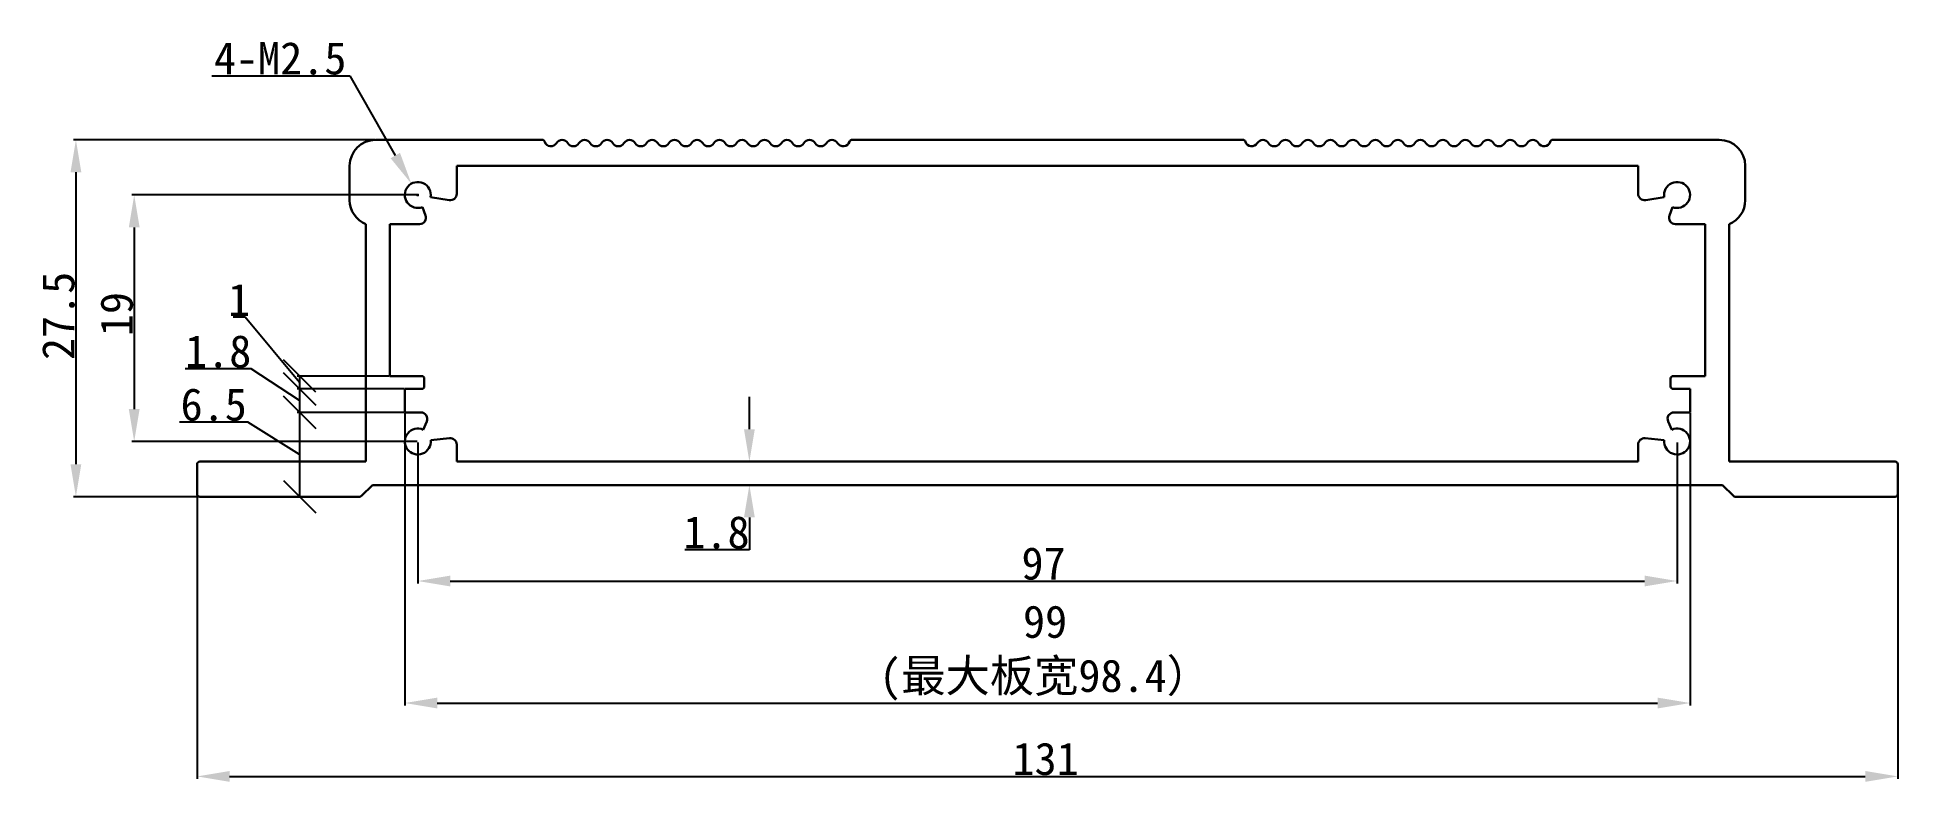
# Model space of a CAD drawing. Header units: inches. Extents: x 511 to 654, y 208 to 265.
import ezdxf

# ---------------------------------------------------------------- set-up
doc = ezdxf.new("R2010")
doc.units = ezdxf.units.IN
doc.header["$MEASUREMENT"] = 0
doc.layers.get('0').update_dxf_attribs({"color": 1})
doc.layers.get('Defpoints').update_dxf_attribs({"color": 3})
doc.layers.add('壳体层', color=7, linetype='Continuous', lineweight=30)
doc.layers.add('标注层', color=7, linetype='Continuous')
doc.layers.add('槽宽标注', color=30, linetype='Continuous')
doc.styles.get("Standard").update_dxf_attribs({"font": 'simhei.ttf'})
doc.dimstyles.get("Standard").update_dxf_attribs({"dimtxt": 2.5, "dimasz": 2.5, "dimexe": 0.18, "dimexo": 0.0625, "dimgap": 0.09, "dimtad": 1, "dimtoh": 1, "dimdec": 1, "dimzin": 0, "dimdsep": 46, "dimtxsty": 'Standard', "dimcen": 0.09, "dimadec": 0, "dimazin": 0, "dimtfac": 1, "dimtdec": 1, "dimtofl": 0, "dimtmove": 0, "dimatfit": 3, "dimfxl": 1, "dimtolj": 1, "dimtzin": 0, "dimarcsym": 0})

# ---------------------------------------------------------------- blocks, each defined once
blk = doc.blocks.new('*D64')
at = {"layer": 'Defpoints', "color": 0, "transparency": 16777216}
for p in [(538.8721685413127, 236.325144156408), (637.8721685413126, 236.325144156408), (637.8721685413126, 213.9227862107265)]:
    blk.add_point(p, dxfattribs=at)
at = {"layer": '槽宽标注', "color": 0, "lineweight": -2, "transparency": 16777216}
for p, q in [((538.8721685413127, 236.262644156408), (538.8721685413127, 213.7427862107265)), ((637.8721685413126, 236.262644156408), (637.8721685413126, 213.7427862107265)), ((541.3721685413126, 213.9227862107265), (635.3721685413127, 213.9227862107265))]:
    blk.add_line(p, q, dxfattribs=at)
at = {"layer": '槽宽标注', "color": 0, "transparency": 16777216}
for points in [[(541.3721685413126, 214.3394528773931), (541.3721685413126, 213.5061195440598), (538.8721685413127, 213.9227862107265)], [(635.3721685413127, 214.3394528773931), (635.3721685413127, 213.5061195440598), (637.8721685413126, 213.9227862107265)]]:
    blk.add_solid(points, dxfattribs=at)
at = {"layer": '槽宽标注', "color": 0, "transparency": 16777216, "insert": (588.1895194062829, 217.7815128024868), "char_height": 2.5, "attachment_point": 5}
blk.add_mtext('\\A1;99\\P(最大板宽98.4）', dxfattribs=at)
blk = doc.blocks.new('*D65')
at = {"layer": 'Defpoints', "color": 0, "transparency": 16777216}
for p in [(536.6221685413129, 257.3251441564081), (513.5348377203853, 229.8251441564081), (523.0721685413129, 229.8251441564081)]:
    blk.add_point(p, dxfattribs=at)
at = {"layer": '标注层', "color": 0, "lineweight": -2, "transparency": 16777216}
for p, q in [((536.5596685413129, 257.3251441564081), (513.3548377203851, 257.3251441564081)), ((513.5348377203853, 254.8251441564081), (513.5348377203853, 232.3251441564081)), ((523.0096685413129, 229.8251441564081), (513.3548377203854, 229.8251441564081))]:
    blk.add_line(p, q, dxfattribs=at)
at = {"layer": '标注层', "color": 0, "transparency": 16777216}
for points in [[(513.1181710537187, 254.8251441564081), (513.951504387052, 254.8251441564081), (513.5348377203852, 257.3251441564081)], [(513.1181710537187, 232.3251441564081), (513.951504387052, 232.3251441564081), (513.5348377203853, 229.8251441564081)]]:
    blk.add_solid(points, dxfattribs=at)
at = {"layer": '标注层', "color": 0, "transparency": 16777216, "insert": (512.1948377203851, 243.7570203133196), "char_height": 2.5, "attachment_point": 5, "rotation": 90}
blk.add_mtext('\\A1;27.5', dxfattribs=at)
blk = doc.blocks.new('*D66')
at = {"layer": 'Defpoints', "color": 0, "transparency": 16777216}
for p in [(539.8721685413129, 253.0751441564081), (518.025198359293, 234.0751441564081), (539.8721685413129, 234.0751441564081)]:
    blk.add_point(p, dxfattribs=at)
at = {"layer": '标注层', "color": 0, "lineweight": -2, "transparency": 16777216}
for p, q in [((539.8096685413129, 253.0751441564081), (517.8451983592931, 253.0751441564081)), ((518.025198359293, 250.5751441564081), (518.025198359293, 236.5751441564081)), ((539.8096685413129, 234.0751441564081), (517.8451983592931, 234.0751441564081))]:
    blk.add_line(p, q, dxfattribs=at)
at = {"layer": '标注层', "color": 0, "transparency": 16777216}
for points in [[(517.6085316926265, 250.5751441564081), (518.4418650259597, 250.5751441564081), (518.025198359293, 253.0751441564081)], [(517.6085316926265, 236.5751441564081), (518.4418650259597, 236.5751441564081), (518.025198359293, 234.0751441564081)]]:
    blk.add_solid(points, dxfattribs=at)
at = {"layer": '标注层', "color": 0, "transparency": 16777216, "insert": (516.6851983592929, 243.8981895318018), "char_height": 2.5, "attachment_point": 5, "rotation": 90}
blk.add_mtext('\\A1;19', dxfattribs=at)
blk = doc.blocks.new('*D67')
at = {"layer": 'Defpoints', "color": 0, "transparency": 16777216}
for p in [(565.4132800520908, 232.5251441564081), (565.4132800520908, 230.7251441564081), (565.4132800520908, 230.7251441564081)]:
    blk.add_point(p, dxfattribs=at)
at = {"layer": '标注层', "color": 0, "lineweight": -2, "transparency": 16777216}
for p, q in [((565.4132800520908, 235.0251441564081), (565.4132800520908, 237.5251441564081)), ((565.3507800520908, 232.5251441564081), (565.2332800520908, 232.5251441564081)), ((565.3507800520908, 230.7251441564081), (565.2332800520908, 230.7251441564081)), ((565.4132800520908, 228.2251441564081), (565.4132800520908, 225.7251441564081)), ((565.4132800520908, 225.7251441564081), (560.4356396026526, 225.7251441564081))]:
    blk.add_line(p, q, dxfattribs=at)
at = {"layer": '标注层', "color": 0, "transparency": 16777216}
for points in [[(564.9966133854242, 235.0251441564081), (565.8299467187574, 235.0251441564081), (565.4132800520908, 232.5251441564081)], [(564.9966133854242, 228.2251441564081), (565.8299467187574, 228.2251441564081), (565.4132800520908, 230.7251441564081)]]:
    blk.add_solid(points, dxfattribs=at)
at = {"layer": '标注层', "color": 0, "transparency": 16777216, "insert": (562.8794598273716, 227.0651441564079), "char_height": 2.5, "attachment_point": 5}
blk.add_mtext('\\A1;1.8', dxfattribs=at)
blk = doc.blocks.new('*D68')
at = {"layer": 'Defpoints', "color": 0, "transparency": 16777216}
for p in [(522.8721685413127, 230.025144156408), (653.8721685413126, 230.025144156408), (653.8721685413126, 208.2692595682415)]:
    blk.add_point(p, dxfattribs=at)
at = {"layer": '标注层', "color": 0, "lineweight": -2, "transparency": 16777216}
for p, q in [((522.8721685413127, 229.962644156408), (522.8721685413127, 208.0892595682415)), ((653.8721685413126, 229.962644156408), (653.8721685413126, 208.0892595682415)), ((525.3721685413126, 208.2692595682415), (651.3721685413127, 208.2692595682415))]:
    blk.add_line(p, q, dxfattribs=at)
at = {"layer": '标注层', "color": 0, "transparency": 16777216}
for points in [[(525.3721685413126, 208.6859262349082), (525.3721685413126, 207.8525929015749), (522.8721685413127, 208.2692595682415)], [(651.3721685413127, 208.6859262349082), (651.3721685413127, 207.8525929015749), (653.8721685413126, 208.2692595682415)]]:
    blk.add_solid(points, dxfattribs=at)
at = {"layer": '标注层', "color": 0, "transparency": 16777216, "insert": (588.2285357190824, 209.6092595682415), "char_height": 2.5, "attachment_point": 5}
blk.add_mtext('\\A1;131', dxfattribs=at)
blk = doc.blocks.new('*D69')
at = {"layer": 'Defpoints', "color": 0, "transparency": 16777216}
for p in [(539.8721685413127, 234.075144156408), (636.8721685413126, 234.075144156408), (636.8721685413126, 223.3267158114131)]:
    blk.add_point(p, dxfattribs=at)
at = {"layer": '标注层', "color": 0, "lineweight": -2, "transparency": 16777216}
for p, q in [((539.8721685413127, 234.012644156408), (539.8721685413127, 223.1467158114131)), ((636.8721685413126, 234.012644156408), (636.8721685413126, 223.1467158114131)), ((542.3721685413126, 223.3267158114131), (634.3721685413127, 223.3267158114131))]:
    blk.add_line(p, q, dxfattribs=at)
at = {"layer": '标注层', "color": 0, "transparency": 16777216}
for points in [[(542.3721685413126, 223.7433824780798), (542.3721685413126, 222.9100491447465), (539.8721685413127, 223.3267158114131)], [(634.3721685413127, 223.7433824780798), (634.3721685413127, 222.9100491447465), (636.8721685413126, 223.3267158114131)]]:
    blk.add_solid(points, dxfattribs=at)
at = {"layer": '标注层', "color": 0, "transparency": 16777216, "insert": (588.0729948760988, 224.6667158114131), "char_height": 2.5, "attachment_point": 5}
blk.add_mtext('\\A1;97', dxfattribs=at)
blk = doc.blocks.new('_Oblique')
at = {"color": 0, "linetype": 'ByBlock', "lineweight": -2}
blk.add_line((-0.5, -0.5), (0.5, 0.5), dxfattribs=at)
blk = doc.blocks.new('*D70')
at = {"layer": 'Defpoints', "color": 0, "transparency": 16777216}
for p in [(538.8721685413129, 236.3251441564081), (530.7645668323364, 229.8251441564081), (532.474065868756, 229.8251441564081)]:
    blk.add_point(p, dxfattribs=at)
at = {"layer": '标注层', "color": 0, "lineweight": -2, "transparency": 16777216}
for p, q in [((526.7741840943521, 235.5735877138288), (521.5239593752511, 235.5735877138288)), ((530.7645668323364, 233.0751441564081), (526.7741840943521, 235.5735877138288)), ((538.8096685413129, 236.3251441564081), (530.5845668323363, 236.3251441564081)), ((530.7645668323364, 236.3251441564081), (530.7645668323364, 229.8251441564081)), ((532.411565868756, 229.8251441564081), (530.5845668323363, 229.8251441564081))]:
    blk.add_line(p, q, dxfattribs=at)
at = {"layer": '标注层', "color": 0, "lineweight": -2, "transparency": 16777216, "xscale": 2.5, "yscale": 2.5, "zscale": 2.5}
for p, rotation in [((530.7645668323364, 236.3251441564081), 90), ((530.7645668323364, 229.8251441564081), 270)]:
    blk.add_blockref('_Oblique', p, dxfattribs=dict(at, rotation=rotation))
at = {"layer": '标注层', "color": 0, "transparency": 16777216, "insert": (524.1490717348015, 236.9135877138286), "char_height": 2.5, "attachment_point": 5}
blk.add_mtext('\\A1;6.5', dxfattribs=at)
blk = doc.blocks.new('*D71')
at = {"layer": 'Defpoints', "color": 0, "transparency": 16777216}
for p in [(538.8721685413129, 238.1251441564081), (530.7645668323361, 236.3251441564081), (538.8721685413129, 236.3251441564081)]:
    blk.add_point(p, dxfattribs=at)
at = {"layer": '标注层', "color": 0, "lineweight": -2, "transparency": 16777216}
for p, q in [((527.0299364432547, 239.6698901514652), (521.9622959938164, 239.6698901514652)), ((530.7645668323361, 237.2251441564081), (527.0299364432547, 239.6698901514652)), ((538.8096685413129, 238.1251441564081), (530.5845668323362, 238.1251441564081)), ((530.7645668323361, 238.1251441564081), (530.7645668323361, 236.3251441564081)), ((538.8096685413129, 236.3251441564081), (530.5845668323362, 236.3251441564081))]:
    blk.add_line(p, q, dxfattribs=at)
at = {"layer": '标注层', "color": 0, "lineweight": -2, "transparency": 16777216, "xscale": 2.5, "yscale": 2.5, "zscale": 2.5}
for p, rotation in [((530.7645668323361, 238.1251441564081), 90), ((530.7645668323361, 236.3251441564081), 270)]:
    blk.add_blockref('_Oblique', p, dxfattribs=dict(at, rotation=rotation))
at = {"layer": '标注层', "color": 0, "transparency": 16777216, "insert": (524.4961162185353, 241.009890151465), "char_height": 2.5, "attachment_point": 5}
blk.add_mtext('\\A1;1.8', dxfattribs=at)
blk = doc.blocks.new('*D72')
at = {"layer": 'Defpoints', "color": 0, "transparency": 16777216}
for p in [(530.7645668323364, 238.1251441564081), (537.722168541313, 239.1251441564081), (538.8721685413129, 238.1251441564081)]:
    blk.add_point(p, dxfattribs=at)
at = {"layer": '标注层', "color": 0, "lineweight": -2, "transparency": 16777216}
for p, q in [((526.5719739748102, 243.6534831797465), (525.6475919523384, 243.6534831797465)), ((530.7645668323364, 238.6251441564081), (526.5719739748102, 243.6534831797465)), ((537.659668541313, 239.1251441564081), (530.5845668323363, 239.1251441564081)), ((538.8096685413129, 238.1251441564081), (530.5845668323363, 238.1251441564081)), ((530.7645668323364, 239.1251441564081), (530.7645668323364, 238.1251441564081))]:
    blk.add_line(p, q, dxfattribs=at)
at = {"layer": '标注层', "color": 0, "lineweight": -2, "transparency": 16777216, "xscale": 2.5, "yscale": 2.5, "zscale": 2.5}
for p, rotation in [((530.7645668323364, 239.1251441564081), 90), ((530.7645668323364, 238.1251441564081), 270)]:
    blk.add_blockref('_Oblique', p, dxfattribs=dict(at, rotation=rotation))
at = {"layer": '标注层', "color": 0, "transparency": 16777216, "insert": (526.1097829635742, 244.9934831797463), "char_height": 2.5, "attachment_point": 5}
blk.add_mtext('\\A1;1', dxfattribs=at)
blk = doc.blocks.new('*D73')
at = {"layer": 'Defpoints', "color": 0, "transparency": 16777216}
for p in [(539.376572388591, 253.9436972367706), (539.8721685413127, 253.0751441564079)]:
    blk.add_point(p, dxfattribs=at)
at = {"layer": '标注层', "color": 0, "lineweight": -2, "transparency": 16777216}
for p, q in [((523.996348787493, 262.2550765572009), (534.6341015964819, 262.2550765572009)), ((534.6341015964819, 262.2550765572009), (538.1375820067867, 256.1150799376772)), ((539.7821685413126, 253.0751441564078), (539.9621685413126, 253.0751441564079)), ((539.8721685413127, 252.9851441564078), (539.8721685413128, 253.1651441564079))]:
    blk.add_line(p, q, dxfattribs=at)
at = {"layer": '标注层', "color": 0, "transparency": 16777216}
blk.add_solid([(538.4994791236041, 256.3215783346445), (537.7756848899689, 255.9085815407098), (539.376572388591, 253.9436972367706)], dxfattribs=at)
at = {"layer": '标注层', "color": 0, "transparency": 16777216, "insert": (529.2702251919875, 263.5950765572008), "char_height": 2.5, "attachment_point": 5}
blk.add_mtext('\\A1;4-M2.5', dxfattribs=at)

msp = doc.modelspace()

# ---------------------------------------------------------------- linework, layer by layer
at = {"layer": '壳体层', "color": 7, "linetype": 'Continuous'}
for p, q in [((549.4513481481127, 257.325144156408), (536.6221685413127, 257.325144156408)), ((603.4346876497127, 257.325144156408), (573.3096494329126, 257.325144156408)), ((640.1221685413126, 257.325144156408), (627.2929889345126, 257.325144156408)), ((534.6221685413127, 252.679193778208), (534.6221685413127, 255.325144156408)), ((542.8721685413127, 255.325144156408), (633.8721685413126, 255.325144156408)), ((542.8721685413127, 255.325144156408), (542.8721685413127, 253.172215899208)), ((633.8721685413126, 255.325144156408), (633.8721685413126, 253.172215899208)), ((642.1221685413127, 252.679193778208), (642.1221685413127, 255.325144156408)), ((542.2913274530127, 252.678794458208), (540.8590114233127, 252.913461979808)), ((634.4530096296126, 252.678794458208), (635.8853256593127, 252.913461979808)), ((535.8721685413127, 232.525144156408), (535.8721685413127, 250.825144156408)), ((539.9987901648127, 250.825144156408), (537.7221685413127, 250.825144156408)), ((537.7221685413127, 250.825144156408), (537.7221685413127, 239.125144156408)), ((540.2255691100125, 252.139672062708), (540.4665262117126, 251.501844440808)), ((636.5187679726127, 252.139672062708), (636.2778108709127, 251.501844440808)), ((636.7455469178127, 250.825144156408), (639.0221685413126, 250.825144156408)), ((639.0221685413126, 250.825144156408), (639.0221685413126, 239.125144156408)), ((640.8721685413127, 232.525144156408), (640.8721685413127, 250.825144156408)), ((537.7221685413127, 239.125144156408), (540.1721685413125, 239.125144156408)), ((540.1721685413125, 238.125144156408), (538.8721685413127, 238.125144156408)), ((538.8721685413127, 238.125144156408), (538.8721685413127, 236.325144156408)), ((540.3721685413127, 238.925144156408), (540.3721685413127, 238.325144156408)), ((636.3721685413127, 238.925144156408), (636.3721685413127, 238.325144156408)), ((639.0221685413126, 239.125144156408), (636.5721685413127, 239.125144156408)), ((636.5721685413127, 238.125144156408), (637.8721685413126, 238.125144156408)), ((637.8721685413126, 238.125144156408), (637.8721685413126, 236.325144156408)), ((538.8721685413127, 236.325144156408), (540.1027875523127, 236.325144156408)), ((540.5596933266125, 235.622074923408), (540.2783070074126, 234.988955705008)), ((636.1846437560127, 235.622074923408), (636.4660300752126, 234.988955705008)), ((637.8721685413126, 236.325144156408), (636.6415495303125, 236.325144156408)), ((540.8666217897127, 234.180323701708), (542.3195787687127, 234.333997446108)), ((542.8721685413127, 232.525144156408), (542.8721685413127, 233.836770821908)), ((633.8721685413126, 232.525144156408), (633.8721685413126, 233.836770821908)), ((635.8777152929127, 234.180323701708), (634.4247583139125, 234.333997446108)), ((522.8721685413127, 230.025144156408), (522.8721685413127, 232.325144156408)), ((523.0721685413127, 232.525144156408), (535.8721685413127, 232.525144156408)), ((633.8721685413126, 232.525144156408), (542.8721685413127, 232.525144156408)), ((653.6721685413127, 232.525144156408), (640.8721685413127, 232.525144156408)), ((653.8721685413126, 230.025144156408), (653.8721685413126, 232.325144156408)), ((535.3893258288127, 229.825144156408), (523.0721685413127, 229.825144156408)), ((536.3721685413127, 230.725144156408), (535.5307471851125, 229.883722800208)), ((536.3721685413127, 230.725144156408), (640.3721685413127, 230.725144156408)), ((640.3721685413127, 230.725144156408), (641.2135898975127, 229.883722800208)), ((641.3550112538127, 229.825144156408), (653.6721685413127, 229.825144156408))]:
    msp.add_line(p, q, dxfattribs=at)
for centre, radius, start, end in [((536.6221685413127, 255.325144156408), 2, 90, 180), ((549.4513481481127, 257.125144156408), 0.1999999999999886, 16.60154959899972, 90), ((550.1221685413127, 257.325144156408), 0.5000000000000032, 196.6015495989997, 329.9999999999995), ((550.9881939451126, 256.825144156408), 0.5000000000000041, 30.00000000000055, 149.9999999999994), ((551.8542193489127, 257.325144156408), 0.5000000000000006, 210.0000000000005, 329.9999999999995), ((552.7202447527127, 256.825144156408), 0.5000000000000095, 30.00000000000055, 149.9999999999994), ((553.5862701564128, 257.325144156408), 0.5000000000000016, 210.0000000000005, 329.9999999999995), ((554.4522955602127, 256.825144156408), 0.5000000000000085, 30.00000000000055, 149.9999999999994), ((555.3183209640127, 257.325144156408), 0.5000000000000016, 210.0000000000005, 329.9999999999995), ((556.1843463678127, 256.825144156408), 0.5000000000000041, 30.00000000000055, 149.9999999999994), ((557.0503717716127, 257.325144156408), 0.5000000000000032, 210.0000000000005, 329.9999999999995), ((557.9163971754127, 256.825144156408), 0.4999999999999992, 30.00000000000055, 149.9999999999994), ((558.7824225791126, 257.325144156408), 0.5000000000000016, 210.0000000000005, 329.9999999999995), ((559.6484479829126, 256.825144156408), 0.5000000000000041, 30.00000000000055, 149.9999999999994), ((560.5144733867127, 257.325144156408), 0.5000000000000016, 210.0000000000005, 329.9999999999995), ((561.3804987905125, 256.825144156408), 0.5000000000000041, 30.00000000000055, 149.9999999999994), ((562.2465241943127, 257.325144156408), 0.4999999999999953, 210.0000000000005, 329.9999999999995), ((563.1125495981127, 256.825144156408), 0.5000000000000072, 30.00000000000055, 149.9999999999994), ((563.9785750019126, 257.325144156408), 0.4999999999999953, 210.0000000000005, 329.9999999999995), ((564.8446004056126, 256.825144156408), 0.5000000000000041, 30.00000000000055, 149.9999999999994), ((565.7106258094127, 257.325144156408), 0.4999999999999992, 210.0000000000005, 329.9999999999995), ((566.5766512132127, 256.825144156408), 0.500000000000009, 30.00000000000055, 149.9999999999994), ((567.4426766170126, 257.325144156408), 0.4999999999999953, 210.0000000000005, 329.9999999999995), ((568.3087020208127, 256.825144156408), 0.5000000000000072, 30.00000000000055, 149.9999999999994), ((569.1747274246126, 257.325144156408), 0.4999999999999984, 210.0000000000005, 329.9999999999995), ((570.0407528283127, 256.825144156408), 0.4999999999999992, 30.00000000000055, 149.9999999999994), ((570.9067782321127, 257.325144156408), 0.5000000000000002, 210.0000000000005, 329.9999999999995), ((571.7728036359127, 256.825144156408), 0.500000000000001, 30.00000000000055, 149.9999999999994), ((572.6388290397127, 257.325144156408), 0.5000000000000023, 210.0000000000005, 343.3984504010003), ((573.3096494329126, 257.125144156408), 0.1999999999999996, 90, 163.3984504010002), ((603.4346876497127, 257.125144156408), 0.1999999999999957, 16.60154959899972, 90), ((604.1055080429126, 257.325144156408), 0.5000000000000019, 196.6015495989997, 329.9999999999995), ((604.9715334467126, 256.825144156408), 0.500000000000001, 30.00000000000055, 149.9999999999994), ((605.8375588505127, 257.325144156408), 0.500000000000001, 210.0000000000005, 329.9999999999995), ((606.7035842543125, 256.825144156408), 0.4999999999999992, 30.00000000000055, 149.9999999999994), ((607.5696096580127, 257.325144156408), 0.4999999999999984, 210.0000000000005, 329.9999999999995), ((608.4356350618127, 256.825144156408), 0.5000000000000072, 30.00000000000055, 149.9999999999994), ((609.3016604656127, 257.325144156408), 0.4999999999999944, 210.0000000000005, 329.9999999999995), ((610.1676858694126, 256.825144156408), 0.500000000000009, 30.00000000000055, 149.9999999999994), ((611.0337112732127, 257.325144156408), 0.5000000000000002, 210.0000000000005, 329.9999999999995), ((611.8997366770127, 256.825144156408), 0.5000000000000041, 30.00000000000055, 149.9999999999994), ((612.7657620807126, 257.325144156408), 0.4999999999999953, 210.0000000000005, 329.9999999999995), ((613.6317874845126, 256.825144156408), 0.5000000000000072, 30.00000000000055, 149.9999999999994), ((614.4978128883126, 257.325144156408), 0.4999999999999953, 210.0000000000005, 329.9999999999995), ((615.3638382921127, 256.825144156408), 0.5000000000000041, 30.00000000000055, 149.9999999999994), ((616.2298636959127, 257.325144156408), 0.4999999999999984, 210.0000000000005, 329.9999999999995), ((617.0958890997127, 256.825144156408), 0.5000000000000041, 30.00000000000055, 149.9999999999994), ((617.9619145035127, 257.325144156408), 0.5000000000000023, 210.0000000000005, 329.9999999999995), ((618.8279399072126, 256.825144156408), 0.4999999999999992, 30.00000000000055, 149.9999999999994), ((619.6939653110127, 257.325144156408), 0.5000000000000041, 210.0000000000005, 329.9999999999995), ((620.5599907148126, 256.825144156408), 0.5000000000000041, 30.00000000000055, 149.9999999999994), ((621.4260161186127, 257.325144156408), 0.5000000000000006, 210.0000000000005, 329.9999999999995), ((622.2920415224125, 256.825144156408), 0.5000000000000085, 30.00000000000055, 149.9999999999994), ((623.1580669262127, 257.325144156408), 0.5000000000000006, 210.0000000000005, 329.9999999999995), ((624.0240923299126, 256.825144156408), 0.5000000000000095, 30.00000000000055, 149.9999999999994), ((624.8901177337127, 257.325144156408), 0.5000000000000016, 210.0000000000005, 329.9999999999995), ((625.7561431375127, 256.825144156408), 0.5000000000000041, 30.00000000000055, 149.9999999999994), ((626.6221685413126, 257.325144156408), 0.5000000000000061, 210.0000000000005, 343.3984504010003), ((627.2929889345126, 257.125144156408), 0.1999999999999993, 90, 163.3984504010002), ((640.1221685413126, 255.325144156408), 1.999999999999995, 0, 90), ((539.8721685413127, 253.075144156408), 1.000000000000001, 350.6954507341006, 290.6954507340996), ((636.8721685413126, 253.075144156408), 1.000000000000002, 249.3045492659005, 189.3045492658994), ((536.6221685413127, 252.679193778208), 1.999999999999998, 180, 247.9756871630002), ((542.3721685413126, 253.172215899208), 0.5000000000000071, 260.6954507341006, 0), ((634.3721685413127, 253.172215899208), 0.5000000000000071, 180, 279.3045492658994), ((640.1221685413126, 252.679193778208), 2.000000000000053, 292.0243128369997, 0), ((539.9987901648127, 251.325144156408), 0.4999999999999964, 270, 20.69545073409957), ((636.7455469178127, 251.325144156408), 0.5000000000000088, 159.3045492659004, 270), ((540.1721685413125, 238.925144156408), 0.2000000000000171, 0, 90), ((540.1721685413125, 238.325144156408), 0.2000000000000028, 270, 0), ((636.5721685413127, 238.925144156408), 0.2000000000000028, 90, 180), ((636.5721685413127, 238.325144156408), 0.2000000000000171, 180, 270), ((539.8721685413127, 234.075144156408), 0.9999999999999925, 66.03751102540066, 6.037511025399314), ((540.1027875523127, 235.825144156408), 0.5000000000000124, 336.0375110253993, 90), ((636.8721685413126, 234.075144156408), 0.9999999999999948, 173.962488974599, 113.9624889745993), ((636.6415495303125, 235.825144156408), 0.5000000000000201, 90, 203.9624889746006), ((542.3721685413126, 233.836770821908), 0.5000000000000001, 0, 96.0375110254024), ((634.3721685413127, 233.836770821908), 0.500000000000002, 83.9624889745976, 180), ((523.0721685413127, 232.325144156408), 0.2000000000000095, 90, 180), ((653.6721685413127, 232.325144156408), 0.1999999999999935, 0, 90), ((523.0721685413127, 230.025144156408), 0.2000000000000028, 180, 270), ((535.3893258288127, 230.025144156408), 0.1999999999999882, 270, 315), ((641.3550112538127, 230.025144156408), 0.1999999999999822, 225, 270), ((653.6721685413127, 230.025144156408), 0.2000000000000099, 270, 0)]:
    msp.add_arc(centre, radius, start, end, dxfattribs=at)

# ---------------------------------------------------------------- dimensions: what is measured, and where the dimension line sits
at = {"layer": '标注层'}
dim = msp.add_radius_dim(center=(539.8721685413127, 253.0751441564079), mpoint=(539.376572388591, 253.9436972367706), text='4-M2.5', dimstyle='Standard', dxfattribs=at)
dim.commit()
dim.dimension.update_dxf_attribs({"geometry": '*D73', "text_midpoint": (529.2702251919875, 262.2550765572008), "dimtype": 164})
dim = msp.add_linear_dim(base=(513.5348377203853, 229.8251441564081), p1=(536.6221685413127, 257.325144156408), p2=(523.0721685413127, 229.825144156408), angle=270, dimstyle='Standard', dxfattribs=at)
dim.commit()
dim.dimension.update_dxf_attribs({"geometry": '*D65', "text_midpoint": (513.5348377203852, 243.7570203133196), "dimtype": 160})
for base, p1, p2, angle, override, picture, middle in [((518.025198359293, 234.0751441564081), (539.8721685413127, 253.075144156408), (539.8721685413127, 234.075144156408), 90, {"dimdec": 0}, '*D66', (518.0251983592929, 243.8981895318018)), ((530.7645668323364, 238.1251441564081), (537.7221685413127, 239.125144156408), (538.8721685413127, 238.125144156408), 90, {"dimdec": 0, "dimblk1": 'Oblique', "dimblk2": 'Oblique', "dimsah": 1, "dimtmove": 1}, '*D72', (526.4819739748102, 243.6534831797463)), ((530.7645668323361, 236.3251441564081), (538.8721685413127, 238.125144156408), (538.8721685413127, 236.325144156408), 90, {"dimblk1": 'Oblique', "dimblk2": 'Oblique', "dimsah": 1, "dimtmove": 1}, '*D71', (526.9399364432545, 239.669890151465)), ((530.7645668323364, 229.8251441564081), (538.8721685413127, 236.325144156408), (532.4740658687558, 229.825144156408), 90, {"dimblk1": 'Oblique', "dimblk2": 'Oblique', "dimsah": 1, "dimtmove": 1}, '*D70', (526.684184094352, 235.5735877138286)), ((653.8721685413126, 208.2692595682415), (522.8721685413127, 230.025144156408), (653.8721685413126, 230.025144156408), 180, {"dimdec": 0}, '*D68', (588.2285357190824, 208.2692595682415))]:
    dim = msp.add_linear_dim(base=base, p1=p1, p2=p2, angle=angle, dimstyle='Standard', override=override, dxfattribs=at)
    dim.commit()
    dim.dimension.update_dxf_attribs({"geometry": picture, "text_midpoint": middle, "dimtype": 160})
dim = msp.add_linear_dim(base=(565.4132800520908, 230.7251441564081), p1=(565.4132800520906, 232.525144156408), p2=(565.4132800520906, 230.725144156408), angle=270, dimstyle='Standard', dxfattribs=at)
dim.commit()
dim.dimension.update_dxf_attribs({"geometry": '*D67', "text_midpoint": (562.8794598273716, 227.0651441564079)})
dim = msp.add_linear_dim(base=(636.8721685413126, 223.3267158114131), p1=(539.8721685413127, 234.075144156408), p2=(636.8721685413126, 234.075144156408), dimstyle='Standard', override={"dimdec": 0}, dxfattribs=at)
dim.commit()
dim.dimension.update_dxf_attribs({"geometry": '*D69', "text_midpoint": (588.0729948760988, 223.3267158114131), "dimtype": 160})
at = {"layer": '槽宽标注'}
dim = msp.add_linear_dim(base=(637.8721685413126, 213.9227862107265), p1=(538.8721685413127, 236.325144156408), p2=(637.8721685413126, 236.325144156408), text='<>\\P(最大板宽98.4）', dimstyle='Standard', override={"dimdec": 0}, dxfattribs=at)
dim.commit()
dim.dimension.update_dxf_attribs({"geometry": '*D64', "text_midpoint": (588.1895194062829, 213.9227862107265), "dimtype": 160})

doc.saveas('drawing.dxf')
